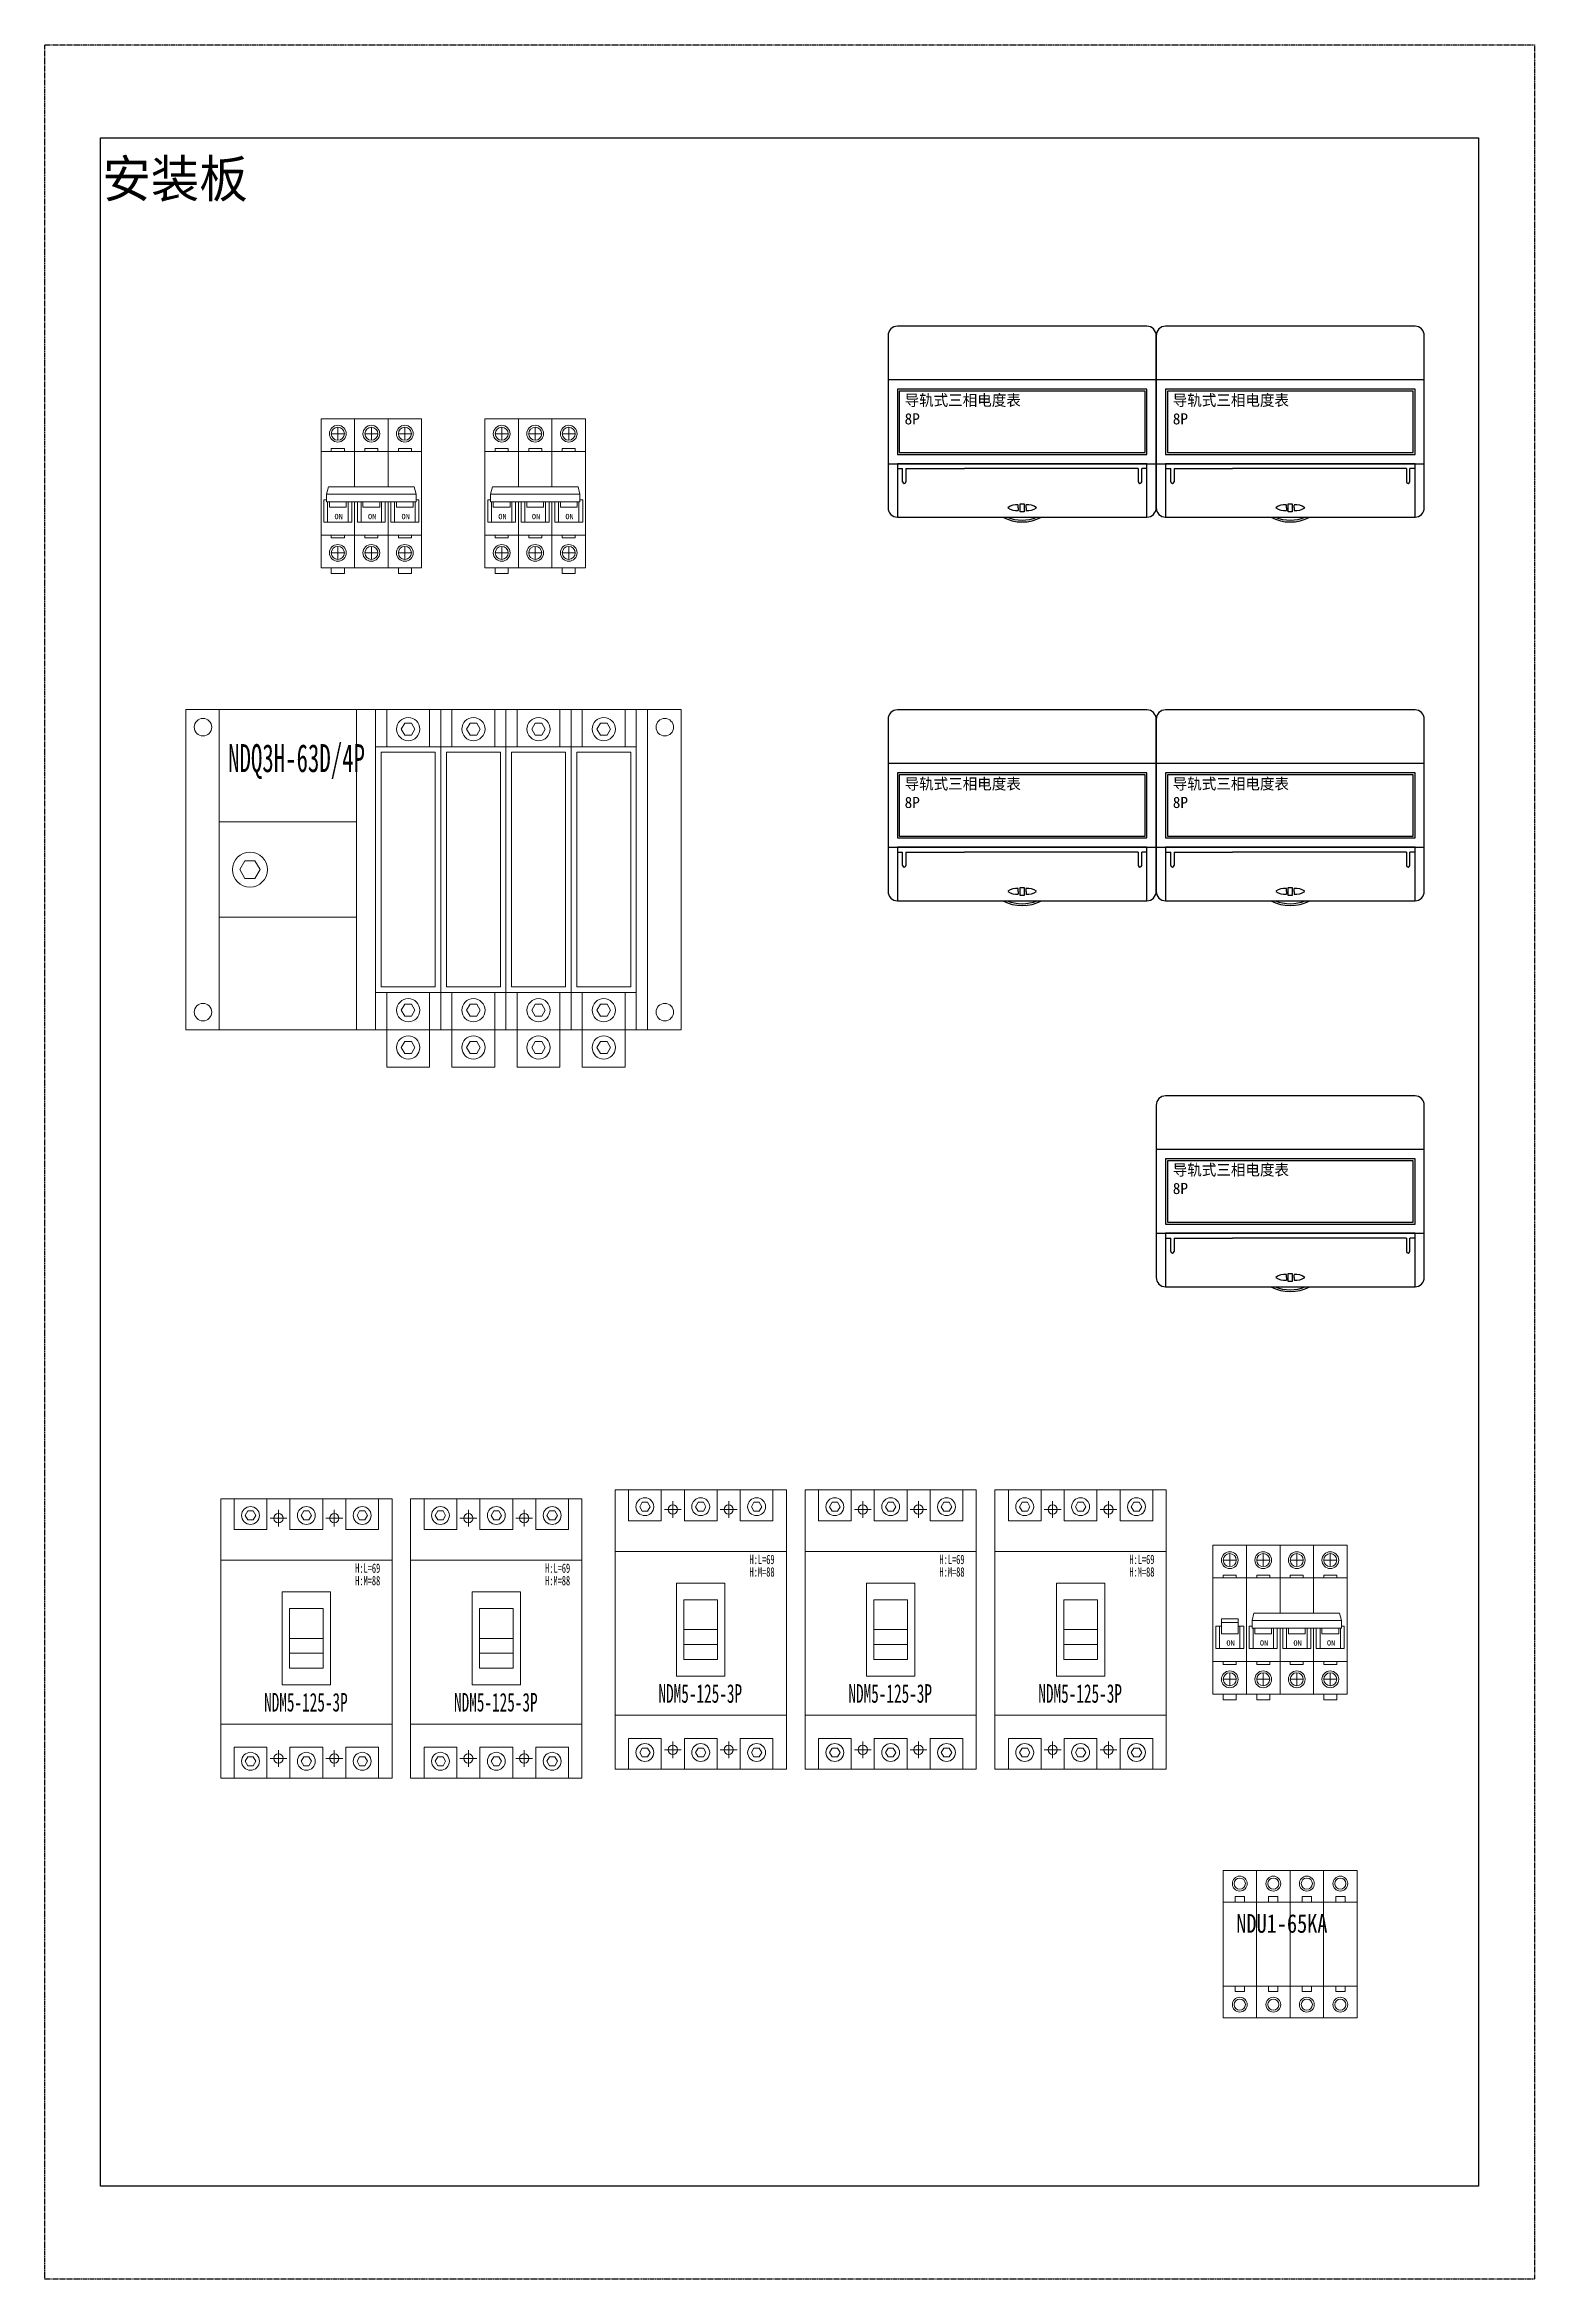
# Model space of a CAD drawing. Extents: x 304747 to 305547, y 364813 to 366013.
import ezdxf
from ezdxf.enums import TextEntityAlignment as Align

# ---------------------------------------------------------------- set-up
doc = ezdxf.new("R2010")
doc.units = 0
doc.header["$MEASUREMENT"] = 0
doc.linetypes.add('DASHED', pattern=[0.75, 0.5, -0.25])
doc.layers.add('E-UNIV-NOTE', color=6, linetype='Continuous')
doc.layers.add('布置图', color=30, linetype='Continuous')
doc.layers.add('细线', color=7, linetype='Continuous', lineweight=0)
doc.styles.add('宋', font='', dxfattribs={"width": 0.7})
doc.styles.add('宋体', font='', dxfattribs={"width": 0.8})
doc.styles.add('正常', font='')
doc.styles.get('宋').set_extended_font_data('SimSun')
doc.styles.get('宋体').set_extended_font_data('NSimSun')
doc.styles.get('正常').set_extended_font_data('FangSong_GB2312')

# ---------------------------------------------------------------- blocks, each defined once
blk = doc.blocks.new('Manufacturer光辉PartName双电源自动转换开关Series63ShellFrameLimitingCurrentRemarkPartTypeMinCurrent10MaxCurrent63Poles4PMinPower0MaxPower0LibType2DelFlgfalseUpdateDate')
at = {"layer": '细线'}
for points in [[(-133, -76), (133, -76), (133, 96), (-133, 96)], [(-133, 96), (-41.3, 96), (-41.3, -76), (-133, -76)], [(-133, 96), (-115, 96), (-115, -76), (-133, -76)], [(-31, 96), (4, 96), (4, -76), (-31, -76)], [(-25, 76), (-2, 76), (-2, 96), (-25, 96)], [(4, 96), (39, 96), (39, -76), (4, -76)], [(10, 76), (33, 76), (33, 96), (10, 96)], [(39, 96), (74, 96), (74, -76), (39, -76)], [(45, 76), (68, 76), (68, 96), (45, 96)], [(74, 96), (109, 96), (109, -76), (74, -76)], [(80, 76), (103, 76), (103, 96), (80, 96)], [(115, 96), (133, 96), (133, -76), (115, -76)], [(-9.9, 85.5), (-11.7, 88.7), (-15.3, 88.7), (-17.2, 85.5), (-15.3, 82.3), (-11.7, 82.3)], [(25.1, 85.5), (23.3, 88.7), (19.7, 88.7), (17.8, 85.5), (19.7, 82.3), (23.3, 82.3)], [(60.1, 85.5), (58.3, 88.7), (54.7, 88.7), (52.8, 85.5), (54.7, 82.3), (58.3, 82.3)], [(95.1, 85.5), (93.3, 88.7), (89.7, 88.7), (87.8, 85.5), (89.7, 82.3), (93.3, 82.3)], [(-31, 76), (4, 76), (4, -56), (-31, -56)], [(-28, 73), (1, 73), (1, -53), (-28, -53)], [(4, 76), (39, 76), (39, -56), (4, -56)], [(7, 73), (36, 73), (36, -53), (7, -53)], [(39, 76), (74, 76), (74, -56), (39, -56)], [(42, 73), (71, 73), (71, -53), (42, -53)], [(74, 76), (109, 76), (109, -56), (74, -56)], [(77, 73), (106, 73), (106, -53), (77, -53)], [(-115, 35.6), (-41.3, 35.6), (-41.3, -15.6), (-115, -15.6)], [(-93, 10), (-95.8, 14.7), (-101.3, 14.7), (-104, 10), (-101.3, 5.3), (-95.8, 5.3)], [(-25, -56), (-2, -56), (-2, -76), (-25, -76)], [(10, -56), (33, -56), (33, -76), (10, -76)], [(45, -56), (68, -56), (68, -76), (45, -76)], [(80, -56), (103, -56), (103, -76), (80, -76)], [(-9.9, -65.5), (-11.7, -68.7), (-15.3, -68.7), (-17.2, -65.5), (-15.3, -62.3), (-11.7, -62.3)], [(25.1, -65.5), (23.3, -68.7), (19.7, -68.7), (17.8, -65.5), (19.7, -62.3), (23.3, -62.3)], [(60.1, -65.5), (58.3, -68.7), (54.7, -68.7), (52.8, -65.5), (54.7, -62.3), (58.3, -62.3)], [(95.1, -65.5), (93.3, -68.7), (89.7, -68.7), (87.8, -65.5), (89.7, -62.3), (93.3, -62.3)], [(-25, -76), (-2, -76), (-2, -96), (-25, -96)], [(-9.9, -85.5), (-11.7, -88.7), (-15.3, -88.7), (-17.2, -85.5), (-15.3, -82.3), (-11.7, -82.3)], [(10, -76), (33, -76), (33, -96), (10, -96)], [(25.1, -85.5), (23.3, -88.7), (19.7, -88.7), (17.8, -85.5), (19.7, -82.3), (23.3, -82.3)], [(45, -76), (68, -76), (68, -96), (45, -96)], [(60.1, -85.5), (58.3, -88.7), (54.7, -88.7), (52.8, -85.5), (54.7, -82.3), (58.3, -82.3)], [(80, -76), (103, -76), (103, -96), (80, -96)], [(95.1, -85.5), (93.3, -88.7), (89.7, -88.7), (87.8, -85.5), (89.7, -82.3), (93.3, -82.3)]]:
    blk.add_lwpolyline(points, close=True, dxfattribs=at)
for centre, radius in [((-123.7, 86.5), 4.7), ((-13.5, 85.5), 6.24), ((21.5, 85.5), 6.24), ((56.5, 85.5), 6.24), ((91.5, 85.5), 6.24), ((124.3, 86.5), 4.7), ((-98.5, 10), 9.36), ((-13.5, -65.5), 6.24), ((21.5, -65.5), 6.24), ((56.5, -65.5), 6.24), ((91.5, -65.5), 6.24), ((-123.7, -66.5), 4.7), ((124.3, -66.5), 4.7), ((-13.5, -85.5), 6.24), ((21.5, -85.5), 6.24), ((56.5, -85.5), 6.24), ((91.5, -85.5), 6.24)]:
    blk.add_circle(centre, radius, dxfattribs=at)
at = {"layer": '细线', "insert": (-110.2, 77.4), "char_height": 15, "width": 73.897, "attachment_point": 1, "style": '宋'}
blk.add_mtext('\\pxql;{\\fFangSong_GB2312|b0|i0|c134|p49;\\W0.6;NDQ3H-63D/4P}', dxfattribs=at)
blk = doc.blocks.new('Manufacturer光辉PartName塑壳断路器Series125ShellFrameLimitingCurrentRemarkPartTypeMinCurrent1MaxCurrent125Poles3PMinPower0MaxPower0LibType2DelFlgfalseUpdateDate')
at = {"layer": '细线'}
for p, q in [((-19.5, 64.5), (-10.5, 64.5)), ((-15, 69), (-15, 60)), ((10.5, 64.5), (19.5, 64.5)), ((15, 69), (15, 60)), ((-15, -69), (-15, -60)), ((15, -69), (15, -60)), ((-19.5, -64.5), (-10.5, -64.5)), ((10.5, -64.5), (19.5, -64.5))]:
    blk.add_line(p, q, dxfattribs=at)
for points in [[(-46, -75), (46, -75), (46, 75), (-46, 75)], [(-38.8, 58.5), (-21.2, 58.5), (-21.2, 75), (-38.8, 75)], [(-8.8, 58.5), (8.8, 58.5), (8.8, 75), (-8.8, 75)], [(21.2, 58.5), (38.8, 58.5), (38.8, 75), (21.2, 75)], [(-46, -46), (46, -46), (46, 42), (-46, 42)], [(-13, -25), (13, -25), (13, 25), (-13, 25)], [(-9, -16), (9, -16), (9, 16), (-9, 16)], [(-9, 0), (9, 0), (9, -16), (-9, -16)], [(-9, 0), (9, 0), (9, -8), (-9, -8)], [(-38.8, -58.5), (-21.2, -58.5), (-21.2, -75), (-38.8, -75)], [(-8.8, -58.5), (8.8, -58.5), (8.8, -75), (-8.8, -75)], [(21.2, -58.5), (38.8, -58.5), (38.8, -75), (21.2, -75)]]:
    blk.add_lwpolyline(points, close=True, dxfattribs=at)
at = {"layer": '细线', "color": 7}
for points in [[(-27.2, 66), (-28.6, 68.4), (-31.4, 68.4), (-32.8, 66), (-31.4, 63.6), (-28.6, 63.6)], [(2.8, 66), (1.4, 68.4), (-1.4, 68.4), (-2.8, 66), (-1.4, 63.6), (1.4, 63.6)], [(32.8, 66), (31.4, 68.4), (28.6, 68.4), (27.2, 66), (28.6, 63.6), (31.4, 63.6)], [(-27.2, -66), (-28.6, -68.4), (-31.4, -68.4), (-32.8, -66), (-31.4, -63.6), (-28.6, -63.6)], [(2.8, -66), (1.4, -68.4), (-1.4, -68.4), (-2.8, -66), (-1.4, -63.6), (1.4, -63.6)], [(32.8, -66), (31.4, -68.4), (28.6, -68.4), (27.2, -66), (28.6, -63.6), (31.4, -63.6)]]:
    blk.add_lwpolyline(points, close=True, dxfattribs=at)
for centre in [(-30, 66), (0, 66), (30, 66), (-30, -66), (0, -66), (30, -66)]:
    blk.add_circle(centre, 4.8, dxfattribs=at)
at = {"layer": '细线'}
for centre in [(-15, 64.5), (15, 64.5), (-15, -64.5), (15, -64.5)]:
    blk.add_circle(centre, 2.5, dxfattribs=at)
at = {"layer": '细线', "color": 7, "attachment_point": 1, "style": '宋'}
for s, insert, char_height, width in [('\\pxql;{\\fFangSong_GB2312|b0|i0|c134|p49;\\W0.6;H:L=69}', (26.2, 40.2), 5, 16.799), ('\\pxql;{\\fFangSong_GB2312|b0|i0|c134|p49;\\W0.6;H:M=88}', (26.2, 33.5), 5, 16.799), ('\\pxql;{\\fFangSong_GB2312|b0|i0|c134|p49;\\W0.6;NDM5-125-3P}', (-22.7, -29.3), 10, 49.265)]:
    blk.add_mtext(s, dxfattribs=dict(at, insert=insert, char_height=char_height, width=width))
blk = doc.blocks.new('Manufacturer光辉PartName微型断路器Series3PShellFrameLimitingCurrentRemarkPartTypeMinCurrent1MaxCurrent63Poles3PMinPower0MaxPower0LibType2DelFlgfalseUpdateDate')
at = {"layer": '细线'}
for p, q in [((-21.5, 32), (-14.5, 32)), ((-18, 35.5), (-18, 28.5)), ((-3.5, 32), (3.5, 32)), ((0, 35.5), (0, 28.5)), ((14.5, 32), (21.5, 32)), ((18, 35.5), (18, 28.5)), ((-21.5, -32), (-14.5, -32)), ((-18, -35.5), (-18, -28.5)), ((-3.5, -32), (3.5, -32)), ((0, -35.5), (0, -28.5)), ((14.5, -32), (21.5, -32)), ((18, -35.5), (18, -28.5))]:
    blk.add_line(p, q, dxfattribs=at)
for points in [[(-9, 3.5), (-9, 40), (-27, 40), (-27, -40), (-9, -40), (-9, -4.5)], [(9, 3.5), (9, 40), (-9, 40), (-9, 3.5)], [(9, -4.5), (9, -40), (27, -40), (27, 40), (9, 40), (9, 3.5)], [(-9, 3.5), (-9, 22.5), (-27, 22.5), (-27, -22.5), (-9, -22.5), (-9, -4.5)], [(9, 3.5), (9, 22.5), (-9, 22.5), (-9, 3.5)], [(9, -4.5), (9, -22.5), (27, -22.5), (27, 22.5), (9, 22.5), (9, 3.5)], [(-24, -3.5), (-25.5, -3.5), (-25.5, -15.5), (-10.5, -15.5), (-10.5, -4.5)], [(-23.5, -4.5), (-23.5, -15.5), (-12.5, -15.5), (-12.5, -4.5)], [(-22.5, -4.5), (-22.5, -7.5), (-13.5, -7.5), (-13.5, -4.5)], [(-9, -4.5), (-9, -40), (9, -40), (9, -4.5)], [(-9, -4.5), (-9, -22.5), (9, -22.5), (9, -4.5)], [(-7.5, -4.5), (-7.5, -15.5), (7.5, -15.5), (7.5, -4.5)], [(-5.5, -4.5), (-5.5, -15.5), (5.5, -15.5), (5.5, -4.5)], [(-4.5, -4.5), (-4.5, -7.5), (4.5, -7.5), (4.5, -4.5)], [(10.5, -4.5), (10.5, -15.5), (25.5, -15.5), (25.5, -3.5), (24, -3.5)], [(12.5, -4.5), (12.5, -15.5), (23.5, -15.5), (23.5, -4.5)], [(13.5, -4.5), (13.5, -7.5), (22.5, -7.5), (22.5, -4.5)]]:
    blk.add_lwpolyline(points, dxfattribs=at)
for points in [[(-21.5, 24), (-14.5, 24), (-14.5, 22.5), (-21.5, 22.5)], [(-3.5, 24), (3.5, 24), (3.5, 22.5), (-3.5, 22.5)], [(14.5, 24), (21.5, 24), (21.5, 22.5), (14.5, 22.5)], [(24, -0.5), (-24, -0.5), (-23, 3.5), (23, 3.5)], [(-24, -4.5), (24, -4.5), (24, -0.5), (-24, -0.5)], [(-21.5, -24), (-14.5, -24), (-14.5, -22.5), (-21.5, -22.5)], [(-3.5, -24), (3.5, -24), (3.5, -22.5), (-3.5, -22.5)], [(14.5, -24), (21.5, -24), (21.5, -22.5), (14.5, -22.5)], [(-21.5, -43), (-14.5, -43), (-14.5, -40), (-21.5, -40)], [(14.5, -43), (21.5, -43), (21.5, -40), (14.5, -40)]]:
    blk.add_lwpolyline(points, close=True, dxfattribs=at)
for centre, radius in [((-18, 32), 4.5), ((0, 32), 4.5), ((18, 32), 4.5), ((-18, 32), 3.5), ((0, 32), 3.5), ((18, 32), 3.5), ((-18, -32), 4.5), ((-18, -32), 3.5), ((0, -32), 4.5), ((0, -32), 3.5), ((18, -32), 4.5), ((18, -32), 3.5)]:
    blk.add_circle(centre, radius, dxfattribs=at)
at = {"layer": '细线', "color": 2, "lineweight": 15, "style": '正常'}
for p in [(-19.8, -13.9), (-1.8, -13.9), (16.2, -13.9)]:
    blk.add_text('ON', height=2.85, dxfattribs=at).set_placement(p)
blk = doc.blocks.new('Manufacturer光辉PartName电能表Series导轨式ShellFrameLimitingCurrentRemarkPartTypeMinCurrent1MaxCurrent500PolesMinPower0MaxPower0LibType2DelFlgfalseUpdateDate')
for p, q in [((-67, -24.6), (-64.2, -24.6)), ((-62.4, -24.6), (-31, -24.6)), ((62.4, -24.6), (-31, -24.6)), ((67, -24.6), (64.2, -24.6)), ((-2.1, -45.7), (-2.1, -44.2)), ((-2.1, -45.7), (-2.1, -47.2)), ((2.1, -45.7), (2.1, -44.2)), ((2.1, -45.7), (2.1, -47.2))]:
    blk.add_line(p, q)
blk.add_lwpolyline([(-67, -50.7), (67, -50.7, 0.414214), (72, -45.7), (72, 46.8, 0.414214), (67, 51.8), (-67, 51.8, 0.414214), (-72, 46.8), (-72, -45.7, 0.414214)], format="xyb", close=True)
for points in [[(-72, -22), (72, -22), (72, 23), (-72, 23)], [(-67, -17), (67, -17), (67, 18), (-67, 18)], [(-66, -16), (66, -16), (66, 17), (-66, 17)], [(-67, -50.7), (67, -50.7), (67, -22), (-67, -22)], [(-1.1, -43.5), (1.1, -43.5), (1.1, -47.9), (-1.1, -47.9)]]:
    blk.add_lwpolyline(points, close=True)
for points in [[(-64.2, -31.7), (-64.2, -24.6)], [(-62.4, -24.6), (-62.4, -31.7)], [(62.4, -24.6), (62.4, -31.7)], [(64.2, -31.7), (64.2, -24.6)]]:
    blk.add_lwpolyline(points)
for centre, radius, start, end in [((-63.3, -31.7), 0.9, 180, 0), ((63.3, -31.7), 0.9, 180, 0), ((-3.1, -51.8), 7.73, 82.2489, 127.0581), ((-3.1, -39.5), 7.73, 232.9419, 277.7511), ((3.1, -51.8), 7.73, 52.9419, 97.7511), ((3.1, -39.5), 7.73, 262.2489, 307.0581), ((0, -30.9), 22.4, 242.2689, 297.7311), ((0, -30.9), 21.4, 247.8872, 292.1128)]:
    blk.add_arc(centre, radius, start, end)
at = {"insert": (-63.1, 15.1), "char_height": 6, "width": 68.446, "attachment_point": 1}
blk.add_mtext('导轨式三相电度表\\P8P', dxfattribs=at)
blk = doc.blocks.new('Manufacturer光辉PartName微型断路器Series4PShellFrameLimitingCurrentRemarkPartTypeMinCurrent1MaxCurrent63Poles4PMinPower0MaxPower0LibType2DelFlgfalseUpdateDate')
at = {"layer": '细线'}
for p, q in [((-27, 37), (-27, 30)), ((-9, 37), (-9, 30)), ((9, 37), (9, 30)), ((27, 37), (27, 30)), ((-30.5, 33.5), (-23.5, 33.5)), ((-12.5, 33.5), (-5.5, 33.5)), ((5.5, 33.5), (12.5, 33.5)), ((23.5, 33.5), (30.5, 33.5)), ((-30.5, -30.5), (-23.5, -30.5)), ((-27, -34), (-27, -27)), ((-12.5, -30.5), (-5.5, -30.5)), ((-9, -34), (-9, -27)), ((5.5, -30.5), (12.5, -30.5)), ((9, -34), (9, -27)), ((23.5, -30.5), (30.5, -30.5)), ((27, -34), (27, -27))]:
    blk.add_line(p, q, dxfattribs=at)
for points in [[(-36, -38.5), (-18, -38.5), (-18, 41.5), (-36, 41.5)], [(-36, -21), (-18, -21), (-18, 24), (-36, 24)], [(-30.5, 25.5), (-23.5, 25.5), (-23.5, 24), (-30.5, 24)], [(-12.5, 25.5), (-5.5, 25.5), (-5.5, 24), (-12.5, 24)], [(5.5, 25.5), (12.5, 25.5), (12.5, 24), (5.5, 24)], [(23.5, 25.5), (30.5, 25.5), (30.5, 24), (23.5, 24)], [(-31.5, -6), (-22.5, -6), (-22.5, 2), (-31.5, 2)], [(-31.5, 2), (-22.5, 2), (-22.5, 0), (-31.5, 0)], [(33, 1), (-15, 1), (-14, 5), (32, 5)], [(-15, -3), (33, -3), (33, 1), (-15, 1)], [(-30.5, -22.5), (-23.5, -22.5), (-23.5, -21), (-30.5, -21)], [(-12.5, -22.5), (-5.5, -22.5), (-5.5, -21), (-12.5, -21)], [(5.5, -22.5), (12.5, -22.5), (12.5, -21), (5.5, -21)], [(23.5, -22.5), (30.5, -22.5), (30.5, -21), (23.5, -21)], [(-30.5, -41.5), (-23.5, -41.5), (-23.5, -38.5), (-30.5, -38.5)], [(-12.5, -41.5), (-5.5, -41.5), (-5.5, -38.5), (-12.5, -38.5)], [(23.5, -41.5), (30.5, -41.5), (30.5, -38.5), (23.5, -38.5)]]:
    blk.add_lwpolyline(points, close=True, dxfattribs=at)
for points in [[(0, 5), (0, 41.5), (-18, 41.5), (-18, -38.5), (0, -38.5), (0, -3)], [(18, 5), (18, 41.5), (0, 41.5), (0, 5)], [(18, -3), (18, -38.5), (36, -38.5), (36, 41.5), (18, 41.5), (18, 5)], [(0, 5), (0, 24), (-18, 24), (-18, -21), (0, -21), (0, -3)], [(18, 5), (18, 24), (0, 24), (0, 5)], [(18, -3), (18, -21), (36, -21), (36, 24), (18, 24), (18, 5)], [(-31.5, -2), (-34.5, -2), (-34.5, -14), (-19.5, -14), (-19.5, -2), (-22.5, -2)], [(-31.5, -2), (-32.5, -2), (-32.5, -14), (-21.5, -14), (-21.5, -2), (-22.5, -2)], [(-15, -2), (-16.5, -2), (-16.5, -14), (-1.5, -14), (-1.5, -3)], [(-14.5, -3), (-14.5, -14), (-3.5, -14), (-3.5, -3)], [(-13.5, -3), (-13.5, -6), (-4.5, -6), (-4.5, -3)], [(0, -3), (0, -38.5), (18, -38.5), (18, -3)], [(0, -3), (0, -21), (18, -21), (18, -3)], [(1.5, -3), (1.5, -14), (16.5, -14), (16.5, -3)], [(3.5, -3), (3.5, -14), (14.5, -14), (14.5, -3)], [(4.5, -3), (4.5, -6), (13.5, -6), (13.5, -3)], [(19.5, -3), (19.5, -14), (34.5, -14), (34.5, -2), (33, -2)], [(21.5, -3), (21.5, -14), (32.5, -14), (32.5, -3)], [(22.5, -3), (22.5, -6), (31.5, -6), (31.5, -3)]]:
    blk.add_lwpolyline(points, dxfattribs=at)
for centre, radius in [((-27, 33.5), 4.5), ((-27, 33.5), 3.5), ((-9, 33.5), 4.5), ((-9, 33.5), 3.5), ((9, 33.5), 4.5), ((9, 33.5), 3.5), ((27, 33.5), 4.5), ((27, 33.5), 3.5), ((-27, -30.5), 4.5), ((-27, -30.5), 3.5), ((-9, -30.5), 4.5), ((-9, -30.5), 3.5), ((9, -30.5), 4.5), ((9, -30.5), 3.5), ((27, -30.5), 4.5), ((27, -30.5), 3.5)]:
    blk.add_circle(centre, radius, dxfattribs=at)
at = {"layer": '细线', "color": 2, "lineweight": 15, "style": '正常'}
for p in [(-28.8, -12.4), (-10.8, -12.4), (7.2, -12.4), (25.2, -12.4)]:
    blk.add_text('ON', height=2.85, dxfattribs=at).set_placement(p)
blk = doc.blocks.new('Manufacturer上海良信PartName电涌保护器SeriesNDU1ShellFrameLimitingCurrentRemarkPartTypeMinCurrent0MaxCurrent0Poles4PMinPower0MaxPower0LibType3DelFlgfalseUpdateDate2023-01-0100000')
at = {"color": 7, "linetype": 'Continuous', "lineweight": 15}
for p, q in [((-18, 39.5), (-36, 39.5)), ((-36, 39.5), (-36, 22.5)), ((-18, 22.5), (-18, 39.5)), ((36, 39.5), (-18, 39.5)), ((0, 22.5), (0, 39.5)), ((18, 22.5), (18, 39.5)), ((36, 39.5), (36, 22.5)), ((-24.5, 25.5), (-29.5, 25.5)), ((-29.5, 25.5), (-29.5, 22.5)), ((-24.5, 22.5), (-24.5, 25.5)), ((-6.5, 25.5), (-11.5, 25.5)), ((-11.5, 25.5), (-11.5, 22.5)), ((-6.5, 22.5), (-6.5, 25.5)), ((11.5, 25.5), (6.5, 25.5)), ((6.5, 25.5), (6.5, 22.5)), ((11.5, 22.5), (11.5, 25.5)), ((29.5, 25.5), (24.5, 25.5)), ((24.5, 25.5), (24.5, 22.5)), ((29.5, 22.5), (29.5, 25.5)), ((-36, 22.5), (-36, -22.5)), ((-18, 22.5), (-36, 22.5)), ((-18, -22.5), (-18, 22.5)), ((36, 22.5), (-18, 22.5)), ((0, -22.5), (0, 22.5)), ((18, -22.5), (18, 22.5)), ((36, 22.5), (36, -22.5)), ((-36, -22.5), (-18, -22.5)), ((-36, -22.5), (-36, -39.5)), ((-29.5, -25.5), (-29.5, -22.5)), ((-24.5, -22.5), (-24.5, -25.5)), ((-18, -39.5), (-18, -22.5)), ((-18, -22.5), (36, -22.5)), ((-11.5, -25.5), (-11.5, -22.5)), ((-6.5, -22.5), (-6.5, -25.5)), ((0, -39.5), (0, -22.5)), ((6.5, -25.5), (6.5, -22.5)), ((11.5, -22.5), (11.5, -25.5)), ((18, -39.5), (18, -22.5)), ((24.5, -25.5), (24.5, -22.5)), ((29.5, -22.5), (29.5, -25.5)), ((36, -22.5), (36, -39.5)), ((-24.5, -25.5), (-29.5, -25.5)), ((-6.5, -25.5), (-11.5, -25.5)), ((11.5, -25.5), (6.5, -25.5)), ((29.5, -25.5), (24.5, -25.5)), ((-36, -39.5), (-18, -39.5)), ((-18, -39.5), (36, -39.5))]:
    blk.add_line(p, q, dxfattribs=at)
for centre, radius in [((-27, 32.5), 4), ((-9, 32.5), 4), ((9, 32.5), 4), ((27, 32.5), 4), ((-27, 32.5), 3), ((-9, 32.5), 3), ((9, 32.5), 3), ((27, 32.5), 3), ((-27, -32.5), 4), ((-27, -32.5), 3), ((-9, -32.5), 4), ((-9, -32.5), 3), ((9, -32.5), 4), ((9, -32.5), 3), ((27, -32.5), 4), ((27, -32.5), 3)]:
    blk.add_circle(centre, radius, dxfattribs=at)
at = {"layer": 'E-UNIV-NOTE', "style": '宋体', "width": 0.8}
blk.add_text('NDU1-65KA', height=10, dxfattribs=at).set_placement((-28.9, 6.1))

msp = doc.modelspace()

# ---------------------------------------------------------------- linework, layer by layer
at = {"color": 2}
msp.add_lwpolyline([(304776.8, 365963), (305516.8, 365963), (305516.8, 364863), (304776.8, 364863)], close=True, dxfattribs=at)
at = {"layer": '布置图', "linetype": 'DASHED'}
msp.add_lwpolyline([(304746.8, 366013), (305546.8, 366013), (305546.8, 364813), (304746.8, 364813)], close=True, dxfattribs=at)

# ---------------------------------------------------------------- block references
for name, p in [('Manufacturer光辉PartName电能表Series导轨式ShellFrameLimitingCurrentRemarkPartTypeMinCurrent1MaxCurrent500PolesMinPower0MaxPower0LibType2DelFlgfalseUpdateDate', (305271.7, 365810)), ('Manufacturer光辉PartName电能表Series导轨式ShellFrameLimitingCurrentRemarkPartTypeMinCurrent1MaxCurrent500PolesMinPower0MaxPower0LibType2DelFlgfalseUpdateDate', (305415.7, 365810)), ('Manufacturer光辉PartName微型断路器Series3PShellFrameLimitingCurrentRemarkPartTypeMinCurrent1MaxCurrent63Poles3PMinPower0MaxPower0LibType2DelFlgfalseUpdateDate', (304922.2, 365772.1)), ('Manufacturer光辉PartName微型断路器Series3PShellFrameLimitingCurrentRemarkPartTypeMinCurrent1MaxCurrent63Poles3PMinPower0MaxPower0LibType2DelFlgfalseUpdateDate', (305010.2, 365772.1)), ('Manufacturer光辉PartName双电源自动转换开关Series63ShellFrameLimitingCurrentRemarkPartTypeMinCurrent10MaxCurrent63Poles4PMinPower0MaxPower0LibType2DelFlgfalseUpdateDate', (304955.5, 365560)), ('Manufacturer光辉PartName电能表Series导轨式ShellFrameLimitingCurrentRemarkPartTypeMinCurrent1MaxCurrent500PolesMinPower0MaxPower0LibType2DelFlgfalseUpdateDate', (305271.7, 365604)), ('Manufacturer光辉PartName电能表Series导轨式ShellFrameLimitingCurrentRemarkPartTypeMinCurrent1MaxCurrent500PolesMinPower0MaxPower0LibType2DelFlgfalseUpdateDate', (305415.7, 365604)), ('Manufacturer光辉PartName电能表Series导轨式ShellFrameLimitingCurrentRemarkPartTypeMinCurrent1MaxCurrent500PolesMinPower0MaxPower0LibType2DelFlgfalseUpdateDate', (305415.7, 365396.7)), ('Manufacturer光辉PartName塑壳断路器Series125ShellFrameLimitingCurrentRemarkPartTypeMinCurrent1MaxCurrent125Poles3PMinPower0MaxPower0LibType2DelFlgfalseUpdateDate', (304887.3, 365157.2)), ('Manufacturer光辉PartName塑壳断路器Series125ShellFrameLimitingCurrentRemarkPartTypeMinCurrent1MaxCurrent125Poles3PMinPower0MaxPower0LibType2DelFlgfalseUpdateDate', (304989.3, 365157.2)), ('Manufacturer光辉PartName塑壳断路器Series125ShellFrameLimitingCurrentRemarkPartTypeMinCurrent1MaxCurrent125Poles3PMinPower0MaxPower0LibType2DelFlgfalseUpdateDate', (305099.1, 365161.9)), ('Manufacturer光辉PartName塑壳断路器Series125ShellFrameLimitingCurrentRemarkPartTypeMinCurrent1MaxCurrent125Poles3PMinPower0MaxPower0LibType2DelFlgfalseUpdateDate', (305201.1, 365161.9)), ('Manufacturer光辉PartName塑壳断路器Series125ShellFrameLimitingCurrentRemarkPartTypeMinCurrent1MaxCurrent125Poles3PMinPower0MaxPower0LibType2DelFlgfalseUpdateDate', (305303.1, 365161.9)), ('Manufacturer光辉PartName微型断路器Series4PShellFrameLimitingCurrentRemarkPartTypeMinCurrent1MaxCurrent63Poles4PMinPower0MaxPower0LibType2DelFlgfalseUpdateDate', (305410.2, 365165.7)), ('Manufacturer上海良信PartName电涌保护器SeriesNDU1ShellFrameLimitingCurrentRemarkPartTypeMinCurrent0MaxCurrent0Poles4PMinPower0MaxPower0LibType3DelFlgfalseUpdateDate2023-01-0100000', (305415.6, 364993))]:
    msp.add_blockref(name, p)

# ---------------------------------------------------------------- texts
at = {"color": 0}
msp.add_text('安装板', height=20, dxfattribs=at).set_placement((304777.8, 365941), align=Align.MIDDLE_LEFT)

doc.saveas('drawing.dxf')
